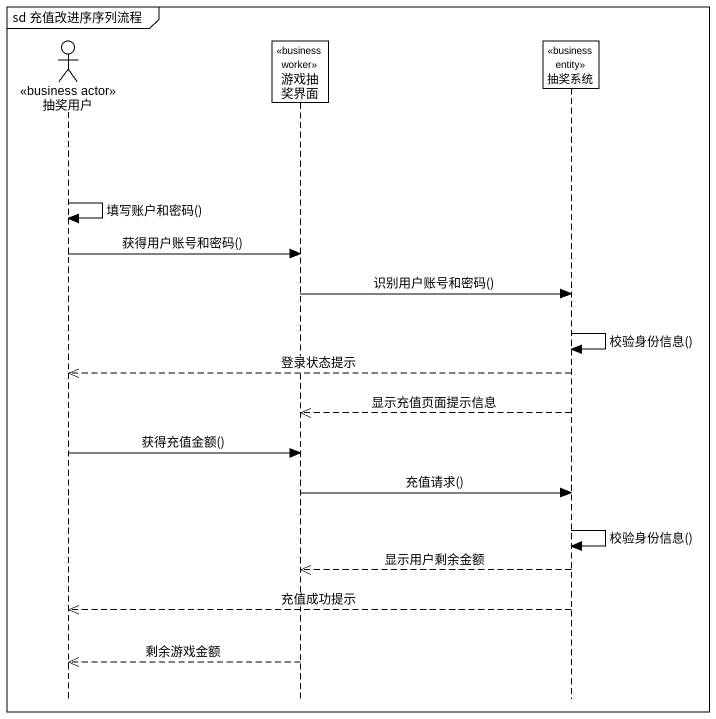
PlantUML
@startuml
mainframe sd 充值改进序序列流程
hide footbox
actor 抽奖用户 <<business actor>>
participant 游戏抽奖界面 <<business worker>>
participant 抽奖系统 <<business entity>>

抽奖用户 -> 抽奖用户 : 填写账户和密码()
抽奖用户 -> 游戏抽奖界面 : 获得用户账号和密码()
游戏抽奖界面 -> 抽奖系统 : 识别用户账号和密码()
抽奖系统 -> 抽奖系统 : 校验身份信息()
抽奖系统 -->> 抽奖用户 : 登录状态提示
抽奖系统 -->> 游戏抽奖界面 : 显示充值页面提示信息
抽奖用户 -> 游戏抽奖界面 : 获得充值金额()
游戏抽奖界面 -> 抽奖系统 : 充值请求()
抽奖系统 -> 抽奖系统 : 校验身份信息()
抽奖系统 -->> 游戏抽奖界面 : 显示用户剩余金额
抽奖系统 -->> 抽奖用户 : 充值成功提示
游戏抽奖界面 -->> 抽奖用户 : 剩余游戏金额
@enduml
